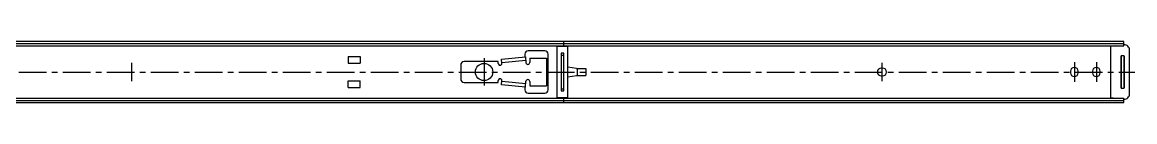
# Model space of a CAD drawing. Extents: x -3 to 1478, y -8 to 45.
# Drawn here: x 835 to 1478, y 10 to 45 of the extents above; entities that cross this region are included whole.
import ezdxf

# ---------------------------------------------------------------- set-up
doc = ezdxf.new("R2010")
doc.units = 0
doc.header["$LTSCALE"] = 0.5
doc.linetypes.add('CENTER', pattern=[50.8, 31.75, -6.35, 6.35, -6.35])
doc.layers.add('MSM_CENTER', color=1, linetype='CENTER')
doc.layers.add('MSM_CONTINUOUS', color=7, linetype='CONTINUOUS')

msp = doc.modelspace()

# ---------------------------------------------------------------- linework, layer by layer
at = {"layer": 'MSM_CENTER'}
for p, q in [((898.4, 32.9), (898.4, 22.4)), ((1102.01, 35.65), (1102.01, 19.65)), ((1331.7, 32.9), (1331.7, 22.4)), ((1442.8, 33.3), (1442.8, 22)), ((1455.5, 33.3), (1455.5, 22)), ((46.1, 27.65), (1477.65, 27.65))]:
    msp.add_line(p, q, dxfattribs=at)
at = {"layer": 'MSM_CONTINUOUS'}
for p, q in [((1471.4, 45.3), (448.01, 45.3)), ((1148.01, 42.4), (1148.01, 45.3)), ((1471.4, 42.8), (1471.4, 45.3)), ((448.01, 44.1), (1471.4, 44.1)), ((448.01, 42.8), (1471.4, 42.8)), ((1137.01, 39.9), (1127.51, 39.9)), ((1150.46, 42.4), (1144.06, 42.4)), ((1144.06, 42.4), (1144.06, 12.9)), ((1148.01, 38.65), (1146.51, 38.65)), ((1146.51, 38.65), (1146.51, 16.65)), ((1148.01, 16.65), (1148.01, 38.65)), ((1150.46, 12.9), (1150.46, 42.4)), ((1466.78, 42.8), (1463.65, 42.4)), ((1463.65, 42.4), (1463.65, 12.9)), ((1474.65, 14.9), (1474.65, 40.4)), ((1023.51, 36.7), (1030.51, 36.7)), ((1023.51, 36.7), (1023.51, 32.8)), ((1023.51, 32.8), (1030.51, 32.8)), ((1030.51, 36.7), (1030.51, 32.8)), ((1110.11, 33.65), (1090.51, 33.65)), ((1110.11, 32.66), (1110.11, 33.65)), ((1112.11, 35.15), (1125.87, 36.47)), ((1112.35, 32.66), (1112.11, 35.15)), ((1112.3, 33.16), (1126.06, 34.48)), ((1125.51, 37.9), (1125.51, 36.44)), ((1125.87, 36.47), (1126.2, 33.04)), ((1128.41, 35.65), (1138.01, 35.65)), ((1128.41, 35.65), (1128.41, 33.15)), ((1138.01, 35.65), (1138.01, 19.65)), ((1139.01, 17.4), (1139.01, 37.9)), ((1146.51, 37.4), (1148.01, 37.4)), ((1469.65, 36.9), (1469.65, 18.4)), ((1469.9, 36.9), (1469.65, 36.9)), ((1469.9, 37.27), (1469.9, 18.03)), ((1469.9, 37.27), (1471.4, 37.27)), ((1471.4, 37.27), (1471.4, 18.03)), ((1471.65, 36.9), (1471.4, 36.9)), ((1471.65, 18.4), (1471.65, 36.9)), ((1088.51, 31.65), (1088.51, 23.65)), ((1138.01, 28.85), (1139.01, 28.85)), ((1138.01, 26.45), (1139.01, 26.45)), ((1155.4, 29.6), (1150.46, 30.41)), ((1150.46, 24.89), (1155.4, 25.7)), ((1155.4, 29.6), (1160.75, 29.6)), ((1155.4, 25.7), (1160.75, 25.7)), ((1155.75, 29.6), (1155.75, 25.7)), ((1160.75, 29.6), (1160.75, 25.7)), ((1332.1, 29.9), (1331.3, 29.9)), ((1440.55, 28.05), (1440.55, 27.25)), ((1445.05, 27.25), (1445.05, 28.05)), ((1453.25, 28.05), (1453.25, 27.25)), ((1457.75, 27.25), (1457.75, 28.05)), ((1023.51, 18.6), (1023.51, 22.5)), ((1023.51, 22.5), (1030.51, 22.5)), ((1030.51, 18.6), (1030.51, 22.5)), ((1090.51, 21.65), (1110.11, 21.65)), ((1110.11, 21.65), (1110.11, 22.64)), ((1112.11, 20.15), (1112.35, 22.64)), ((1125.87, 18.83), (1112.11, 20.15)), ((1126.06, 20.82), (1112.3, 22.14)), ((1125.87, 18.83), (1126.2, 22.26)), ((1128.41, 22.15), (1128.41, 19.65)), ((1128.41, 19.65), (1138.01, 19.65)), ((1331.3, 25.4), (1332.1, 25.4)), ((1023.51, 18.6), (1030.51, 18.6)), ((1125.51, 18.86), (1125.51, 17.4)), ((1127.51, 15.4), (1137.01, 15.4)), ((1144.06, 12.9), (1150.46, 12.9)), ((1146.51, 17.9), (1148.01, 17.9)), ((1146.51, 16.65), (1148.01, 16.65)), ((1148.01, 10), (1148.01, 12.9)), ((1463.65, 12.9), (1466.78, 12.5)), ((1469.65, 18.4), (1469.9, 18.4)), ((1471.4, 18.03), (1469.9, 18.03)), ((1471.4, 18.4), (1471.65, 18.4)), ((448.01, 12.5), (1471.4, 12.5)), ((448.01, 11.2), (1471.4, 11.2)), ((448.01, 10), (1471.4, 10)), ((1471.4, 10), (1471.4, 12.5))]:
    msp.add_line(p, q, dxfattribs=at)
msp.add_circle((1102.01, 27.65), 5, dxfattribs=at)
for centre, radius, start, end in [((1127.51, 37.9), 2, 90, 180), ((1137.01, 37.9), 2, 0, 90), ((1145.01, 38.4), 1, 161.80513, 198.19487), ((1471.65, 40.4), 3, 0, 94.78019), ((1090.51, 31.65), 2, 90, 180), ((1111.23, 32.66), 1.12, 179.99639, 0.01348), ((1127.3, 33.15), 1.11, 185.5, 0), ((1331.3, 27.65), 2.25, 90, 270), ((1332.1, 27.65), 2.25, 270, 90), ((1442.8, 28.05), 2.25, 0, 180), ((1442.8, 27.25), 2.25, 180, 0), ((1455.5, 28.05), 2.25, 0, 180), ((1455.5, 27.25), 2.25, 180, 0), ((1090.51, 23.65), 2, 180, 270), ((1111.23, 22.64), 1.12, 359.98652, 180.00361), ((1127.3, 22.15), 1.11, 0, 174.5), ((1127.51, 17.4), 2, 180, 270), ((1137.01, 17.4), 2, 270, 0), ((1145.01, 16.9), 1, 161.80513, 198.19487), ((1471.65, 14.9), 3, 265.21981, 0)]:
    msp.add_arc(centre, radius, start, end, dxfattribs=at)

doc.saveas('drawing.dxf')
